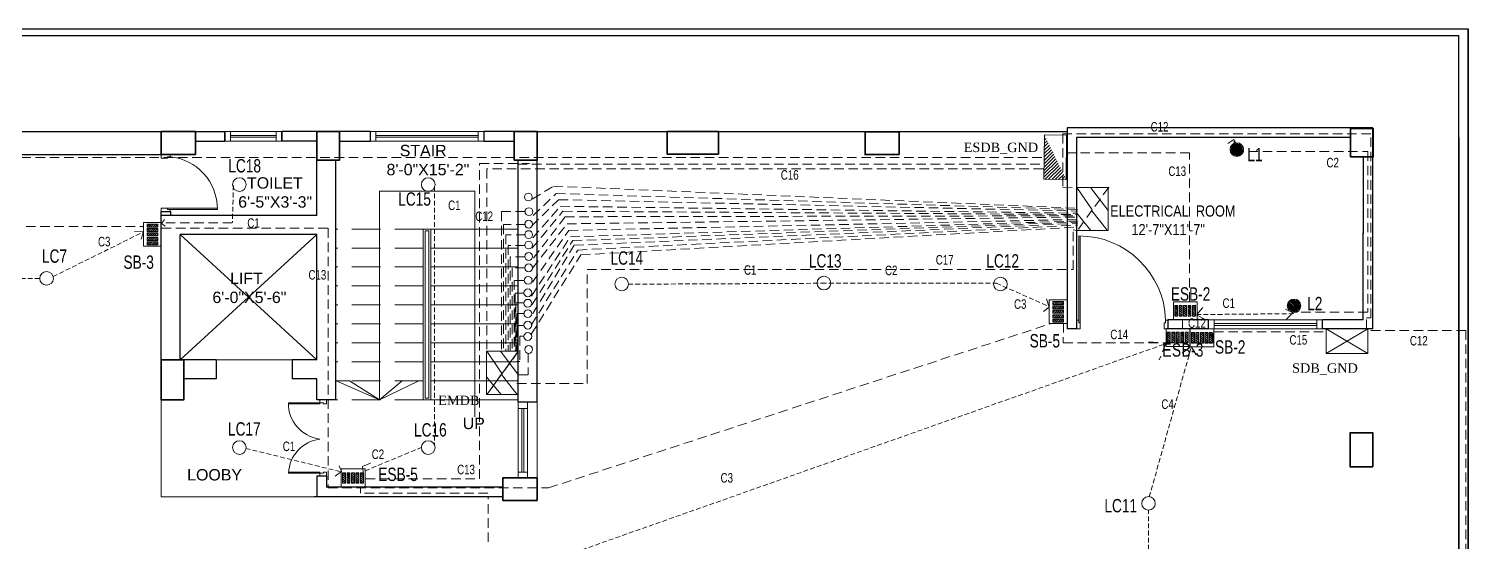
# Model space of a CAD drawing. Header units: inches. Extents: x -2030 to 2685, y 12 to 1110.
# Drawn here: x -1571 to -813, y 840 to 1110 of the extents above; entities that cross this region are included whole.
import ezdxf

# ---------------------------------------------------------------- set-up
doc = ezdxf.new("R2010")
doc.units = ezdxf.units.IN
doc.header["$LTSCALE"] = 20
doc.header["$MEASUREMENT"] = 0
for name, pattern in [('DASHED', [0.75, 0.5, -0.25]), ('DASHED2', [0.375, 0.25, -0.125]), ('HIDDEN', [0.375, 0.25, -0.125])]:
    doc.linetypes.add(name, pattern=pattern)
for name, color, linetype, lineweight in [('BOUNDARY', 12, 'Continuous', 30), ('Building', 142, 'Continuous', 35), ('CAR', 8, 'Continuous', 0), ('CKT', 10, 'Continuous', 20), ('Conduit', 104, 'HIDDEN', 5), ('dimention', 7, 'Continuous', 0), ('DOOR-2', 32, 'Continuous', 15), ('DOT', 3, 'Continuous', 15), ('E-FITTTINGS', 6, 'Continuous', 20), ('FIX', 32, 'Continuous', 15), ('RAILING', 12, 'Continuous', 0), ('s t column', 1, 'Continuous', 35), ('STAIR', 130, 'Continuous', 13), ('TEXT', 7, 'Continuous', 5), ('WALL', 7, 'Continuous', 30), ('WINDOW', 150, 'Continuous', 0)]:
    doc.layers.add(name, color=color, linetype=linetype, lineweight=lineweight)
doc.layers.add('TEXT-E', color=210, linetype='Continuous')
doc.styles.add('ARIAL', font='arial.ttf')
doc.styles.add('QQ', font='txt.shx', dxfattribs={"width": 1.1})
doc.styles.get("Standard").update_dxf_attribs({"font": 'times.ttf'})
doc.styles.add('STYLE2', font='swisscl.ttf')
pattern_1 = [(135, (6278.06025, 3447.2137), (-0.55242717, -0.55242717), [])]

# ---------------------------------------------------------------- blocks, each defined once
blk = doc.blocks.new('lkjhgf')
at = {"layer": 'FIX'}
for p, q in [((139191.72, -23279.61), (139191.72, -23274.96)), ((139191.72, -23274.96), (139193.57, -23274.96)), ((139192.88, -23278.21), (139192.88, -23304.54)), ((139193.57, -23278.21), (139192.88, -23278.21)), ((139192.88, -23278.21), (139192.88, -23279.61)), ((139193.57, -23274.96), (139193.57, -23278.21)), ((139193.57, -23278.21), (139193.57, -23304.55)), ((139221.72, -23274.96), (139219.86, -23274.96)), ((139219.86, -23274.96), (139219.86, -23278.21)), ((139219.86, -23278.21), (139220.56, -23278.21)), ((139220.56, -23278.21), (139220.56, -23279.61)), ((139221.72, -23279.61), (139221.72, -23274.96)), ((139221.72, -23279.61), (139221.72, -23274.96)), ((139192.88, -23279.61), (139191.72, -23279.61)), ((139220.56, -23279.61), (139221.72, -23279.61))]:
    blk.add_line(p, q, dxfattribs=at)
at = {"layer": 'FIX', "extrusion": (0, 0, -1)}
blk.add_ellipse((139193.57, -23278.21), major_axis=(25.44, 9.57), ratio=0.964016, start_param=0.424801, end_param=1.944264, dxfattribs=at)
blk = doc.blocks.new('xxxxxxxxxxx')
at = {"layer": 'FIX', "linetype": 'Continuous', "ltscale": 3}
for p, q in [((66972.72, 1527.27), (66969.22, 1527.27)), ((66969.22, 1527.27), (66969.22, 1525.27)), ((66969.22, 1527.27), (66969.22, 1525.27)), ((66972.72, 1527.27), (66969.22, 1527.27)), ((66969.22, 1525.27), (66970.72, 1525.27)), ((66969.22, 1525.27), (66970.72, 1525.27)), ((66969.22, 1525.27), (66970.72, 1525.27)), ((66970.72, 1525.77), (66972.72, 1525.77)), ((66970.72, 1525.27), (66970.72, 1525.77)), ((66970.72, 1525.27), (66970.72, 1525.77)), ((66970.72, 1525.77), (66972.72, 1525.77)), ((66972.72, 1525.77), (66972.72, 1527.27)), ((66972.72, 1525.77), (66972.72, 1527.27)), ((66972.72, 1525.77), (66989.22, 1525.77)), ((66972.72, 1525.77), (66972.72, 1525.27)), ((66972.72, 1525.27), (66989.21, 1525.27)), ((66969.22, 1487.27), (66969.22, 1489.27)), ((66969.22, 1489.27), (66970.72, 1489.27)), ((66969.22, 1489.27), (66970.72, 1489.27)), ((66969.22, 1489.27), (66970.72, 1489.27)), ((66969.22, 1487.27), (66969.22, 1489.27)), ((66972.72, 1487.27), (66969.22, 1487.27)), ((66972.72, 1487.27), (66969.22, 1487.27)), ((66970.72, 1489.27), (66970.72, 1488.77)), ((66970.72, 1489.27), (66970.72, 1488.77)), ((66970.72, 1488.77), (66972.72, 1488.77)), ((66970.72, 1488.77), (66972.72, 1488.77)), ((66972.72, 1488.77), (66972.72, 1489.27)), ((66972.72, 1489.27), (66989.25, 1489.27)), ((66972.72, 1488.77), (66972.72, 1487.27)), ((66972.72, 1488.77), (66972.72, 1487.27)), ((66972.72, 1488.77), (66989.25, 1488.77))]:
    blk.add_line(p, q, dxfattribs=at)
for centre, start, end in [((66970.18, 1526.82), 277.6465, 356.84051), ((66970.18, 1489.03), 359.21893, 82.3535)]:
    blk.add_arc(centre, 19.06, start, end, dxfattribs=at)
blk = doc.blocks.new('door 22')
at = {"layer": 'DOOR-2', "ltscale": 0.5}
for p, q in [((106033.91, -18764.34), (106033.91, -18718.64)), ((106034.61, -18764.34), (106034.61, -18718.64)), ((105988.93, -18762.94), (105987.77, -18762.94)), ((105987.77, -18762.94), (105987.77, -18767.59)), ((105988.93, -18764.34), (105988.93, -18762.94)), ((105989.63, -18764.34), (105988.93, -18764.34)), ((105989.63, -18767.59), (105989.63, -18764.34)), ((106034.61, -18764.34), (106033.91, -18764.34)), ((106033.91, -18764.34), (106033.91, -18767.59)), ((106035.77, -18762.94), (106034.61, -18762.94)), ((106034.61, -18762.94), (106034.61, -18764.34)), ((106035.77, -18767.59), (106035.77, -18762.94)), ((105987.77, -18767.59), (105989.63, -18767.59)), ((106033.91, -18767.59), (106035.77, -18767.59))]:
    blk.add_line(p, q, dxfattribs=at)
blk.add_arc((106034.61, -18764.34), 45.7, 90, 178.25385, dxfattribs=at)
blk = doc.blocks.new('light')
at = {"layer": 'E-FITTTINGS', "linetype": 'Continuous'}
blk.add_circle((0, 0), 3.58, dxfattribs=at)
blk = doc.blocks.new('ESDB')
at = {"layer": 'E-FITTTINGS', "linetype": 'Continuous'}
h = blk.add_hatch(dxfattribs=at)
h.set_pattern_fill('ANSI31', color=1, scale=10, angle=90, style=0)
h.set_pattern_definition([(225, (-21076.6309, 111631.333), (-0.883883476, 0.883883476), [])])
h.paths.add_polyline_path([(0, 23.33), (11.72, 23.33), (11.72, 0)])
at = {"layer": 'E-FITTTINGS', "color": 1, "linetype": 'Continuous'}
blk.add_lwpolyline([(0, 0), (0, 23.33), (11.72, 23.33), (11.72, 0)], close=True, dxfattribs=at)
blk = doc.blocks.new('SB')
at = {"layer": 'CKT', "linetype": 'Continuous', "lineweight": -3}
h = blk.add_hatch(dxfattribs=at)
h.set_pattern_fill('ANSI31', color=8, scale=6.25, angle=450, style=0)
h.set_pattern_definition(pattern_1)
h.paths.add_polyline_path([(-4.02, 7.42), (-5.58, 7.42), (-5.58, 1.84), (-4.02, 1.84)])
h = blk.add_hatch(dxfattribs=at)
h.set_pattern_fill('ANSI31', color=8, scale=6.25, angle=450, style=0)
h.set_pattern_definition(pattern_1)
h.paths.add_polyline_path([(-1.68, 7.42), (-3.24, 7.42), (-3.24, 1.84), (-1.68, 1.84)])
h = blk.add_hatch(dxfattribs=at)
h.set_pattern_fill('ANSI31', color=8, scale=6.25, angle=450, style=0)
h.set_pattern_definition(pattern_1)
h.paths.add_polyline_path([(3.01, 7.42), (1.45, 7.42), (1.45, 1.84), (3.01, 1.84)])
h = blk.add_hatch(dxfattribs=at)
h.set_pattern_fill('ANSI31', color=8, scale=6.25, angle=450, style=0)
h.set_pattern_definition(pattern_1)
h.paths.add_polyline_path([(5.35, 7.42), (3.79, 7.42), (3.79, 1.84), (5.35, 1.84)])
at = {"layer": 'E-FITTTINGS', "linetype": 'Continuous'}
h = blk.add_hatch(dxfattribs=at)
h.set_pattern_fill('ANSI31', color=256, scale=6.25, angle=450, style=0)
h.set_pattern_definition(pattern_1)
h.paths.add_polyline_path([(0.67, 7.42), (-0.9, 7.42), (-0.9, 1.84), (0.67, 1.84)])
for p, q in [((-6.25, 9.38), (6.25, 9.38)), ((-6.25, 0), (-6.25, 9.38)), ((6.25, 9.38), (6.25, 0)), ((6.25, 0), (-6.25, 0)), ((-5.58, 7.42), (-4.02, 7.42)), ((-5.58, 1.84), (-5.58, 7.42)), ((-4.02, 1.84), (-5.58, 1.84)), ((-4.02, 7.42), (-4.02, 1.84)), ((-3.24, 7.42), (-1.68, 7.42)), ((-3.24, 1.84), (-3.24, 7.42)), ((-1.68, 1.84), (-3.24, 1.84)), ((-1.68, 7.42), (-1.68, 1.84)), ((-0.9, 7.42), (0.67, 7.42)), ((-0.9, 1.84), (-0.9, 7.42)), ((0.67, 1.84), (-0.9, 1.84)), ((0.67, 7.42), (0.67, 1.84)), ((1.45, 7.42), (3.01, 7.42)), ((1.45, 1.84), (1.45, 7.42)), ((3.01, 1.84), (1.45, 1.84)), ((3.01, 7.42), (3.01, 1.84)), ((3.79, 7.42), (5.35, 7.42)), ((3.79, 1.84), (3.79, 7.42)), ((5.35, 1.84), (3.79, 1.84)), ((5.35, 7.42), (5.35, 1.84))]:
    blk.add_line(p, q, dxfattribs=at)
blk = doc.blocks.new('sdb')
at = {"layer": 'E-FITTTINGS'}
for p, q in [((0, 0), (21.93, 13.01)), ((0, 13.01), (21.93, 0))]:
    blk.add_line(p, q, dxfattribs=at)
blk.add_lwpolyline([(0, 13.01), (21.93, 13.01), (21.93, 0), (0, 0)], close=True, dxfattribs=at)

msp = doc.modelspace()

# ---------------------------------------------------------------- hatches: boundary and pattern name
at = {"layer": 'E-FITTTINGS', "linetype": 'Continuous'}
h = msp.add_hatch(dxfattribs=at)
h.set_pattern_fill('ANSI31', color=256, scale=4.269275, style=0)
h.set_pattern_definition([(135, (5588.82573, 4231.3589), (0.37735419, 0.37735419), [])])
h.paths.add_polyline_path([(-937.89, 1046.71, -1), (-931.43, 1046.71, -1)])
h = msp.add_hatch(dxfattribs=at)
h.set_pattern_fill('ANSI31', color=256, scale=4.269275, style=0)
h.set_pattern_definition([(135, (5618.97104, 4149.0372), (0.37735419, 0.37735419), [])])
h.paths.add_polyline_path([(-907.74, 964.39, -1), (-901.29, 964.39, -1)])

# ---------------------------------------------------------------- linework, layer by layer
at = {"layer": 'BOUNDARY'}
for p, q in [((-2020.08, 1110.33), (-812.77, 1110.33)), ((-2015.08, 1106.83), (-817.77, 1106.83)), ((-817.77, 414.83), (-817.77, 1106.83))]:
    msp.add_line(p, q, dxfattribs=at)
at = {"layer": 'Building'}
for p, q in [((-812.77, 415.83), (-812.77, 1110.33)), ((-812.77, 545.28), (-812.77, 1058.28)), ((-817.77, 545.28), (-817.77, 1053.13))]:
    msp.add_line(p, q, dxfattribs=at)
at = {"layer": 'Conduit', "linetype": 'HIDDEN'}
for p, q in [((-864.03, 1055), (-1026.37, 1055)), ((-1026.37, 1055), (-1026.37, 1026.96)), ((-864.03, 958.1), (-864.03, 1055)), ((-936.02, 1051.23), (-936.02, 1045.74)), ((-1305.83, 1020.68), (-1294.71, 1027.45)), ((-1294.71, 1027.45), (-1019.01, 1015.85)), ((-1012.48, 1026.79), (-1001.89, 1026.79)), ((-1002.1, 1026.88), (-1011.04, 1014.52)), ((-1306.03, 1006.65), (-1291.94, 1020.35)), ((-1305.56, 1000.26), (-1291.05, 1016.87)), ((-1305.35, 1011.98), (-1293.26, 1023.58)), ((-1293.26, 1023.58), (-1018.66, 1015.15)), ((-1291.94, 1020.35), (-1018.6, 1014.38)), ((-1291.05, 1016.87), (-1018.57, 1013.23)), ((-1499.52, 1009.99), (-1501.2, 1007.79)), ((-1305.99, 994.75), (-1289.65, 1014.24)), ((-1305.23, 989.54), (-1288.49, 1011.37)), ((-1289.65, 1014.24), (-1018.49, 1012.55)), ((-1288.49, 1011.37), (-1018.6, 1011.84)), ((-1287.5, 1007.62), (-1018.52, 1011.2)), ((-1286.57, 1004.16), (-1018.58, 1009.94)), ((-1285.74, 1000.8), (-1018.58, 1009.1)), ((-1284.5, 998.77), (-1018.63, 1008.51)), ((-1010.87, 1015.03), (-1018.6, 1004.05)), ((-1820.01, 1006.16), (-1510.61, 1006.16)), ((-1515.4, 1003.64), (-1510.55, 1003.37)), ((-1510.55, 1003.37), (-1511.92, 999.63)), ((-1501.2, 1007.79), (-1499.13, 1006.36)), ((-1501.03, 1005.29), (-1413.41, 1005.29)), ((-1413.41, 1005.29), (-1413.41, 868.56)), ((-1305.73, 984.21), (-1287.5, 1007.62)), ((-1305.66, 976.83), (-1286.57, 1004.16)), ((-1283.7, 996.37), (-1018.6, 1007.84)), ((-1281.84, 993.85), (-1018.67, 1006.93)), ((-1280.18, 991.31), (-1018.45, 1005.96)), ((-1306.34, 954.24), (-1281.84, 993.85)), ((-1306.26, 969.54), (-1285.74, 1000.8)), ((-1305.87, 965.07), (-1284.5, 998.77)), ((-1305.58, 960.35), (-1283.7, 996.37)), ((-1306.32, 949.53), (-1280.18, 991.31)), ((-1033.45, 963.82), (-1036.55, 961.43)), ((-1034.88, 968.1), (-1033.45, 963.82)), ((-866.38, 952.28), (-866.38, 958.1)), ((-866.38, 958.1), (-864.03, 958.1)), ((-1297.26, 868.56), (-1032.17, 955.22)), ((-1025.88, 955.37), (-1026.13, 945)), ((-947.04, 945), (-947.04, 951.42)), ((-946.63, 950.81), (-887.46, 950.81)), ((-814, 951.37), (-865.63, 951.37)), ((-814, 406.59), (-814, 951.37)), ((-1313.01, 940.67), (-1321.94, 928.31)), ((-1026.13, 945), (-947.04, 945)), ((-963.37, 939.52), (-958.64, 942.99)), ((-958.64, 942.99), (-955.82, 938.2)), ((-1321.77, 928.82), (-1329.5, 917.84)), ((-1413.41, 868.56), (-1297.26, 868.56)), ((-1396.31, 869.1), (-1396.31, 869.14))]:
    msp.add_line(p, q, dxfattribs=at)
at = {"layer": 'Conduit', "color": 1}
for p, q in [((-939.34, 1049.98), (-936.27, 1052.02)), ((-936.27, 1052.02), (-934.23, 1048.35)), ((-959.54, 1045.07), (-1023.52, 1045.07)), ((-959.54, 966.57), (-959.54, 1045.07)), ((-959.54, 963.78), (-959.54, 964.61)), ((-909.07, 962.74), (-905.18, 960.7)), ((-905.18, 960.7), (-908.46, 957.43))]:
    msp.add_line(p, q, dxfattribs=at)
at = {"layer": 'Conduit', "color": 1, "linetype": 'HIDDEN'}
for p, q in [((-1822.46, 1042.49), (-1035.29, 1042.49)), ((-1333.59, 873.39), (-1333.59, 1039.42)), ((-1333.59, 1039.42), (-1307.31, 1039.42)), ((-1313.46, 1039.05), (-1036.22, 1039.05)), ((-936.02, 1045.74), (-865.68, 1045.74)), ((-865.68, 1045.74), (-865.68, 961.05)), ((-1036.76, 1036.56), (-1329.82, 1036.56)), ((-1329.82, 1036.56), (-1329.82, 940.21)), ((-1309.58, 1014.04), (-1321.98, 1014.04)), ((-1321.98, 1014.04), (-1321.98, 940.34)), ((-1309.38, 1007.23), (-1320.95, 1007.23)), ((-1320.95, 1007.23), (-1320.95, 940.55)), ((-1309.38, 1001.86), (-1319.71, 1001.86)), ((-1319.71, 1001.86), (-1319.71, 940.34)), ((-1020.94, 983.5), (-1020.94, 1004.4)), ((-1309.58, 996.29), (-1318.47, 996.29)), ((-1318.47, 996.29), (-1318.47, 940.55)), ((-1309.58, 990.3), (-1317.44, 990.3)), ((-1317.44, 990.3), (-1317.44, 940.75)), ((-1309.58, 984.52), (-1316.4, 984.52)), ((-1316.4, 984.52), (-1316.4, 940.34)), ((-1276.98, 923.52), (-1276.98, 983.5)), ((-1276.98, 983.5), (-1020.94, 983.5)), ((-1310.11, 977.86), (-1315.38, 977.86)), ((-1315.38, 977.86), (-1315.38, 940.48)), ((-1310.12, 971.16), (-1314.89, 971.16)), ((-1314.89, 971.16), (-1314.89, 940.61)), ((-1310.12, 966.03), (-1314.47, 966.03)), ((-1314.47, 966.03), (-1314.47, 940.54)), ((-952.52, 963.64), (-955.9, 959.7)), ((-1309.98, 960.33), (-1313.97, 960.33)), ((-1313.97, 960.33), (-1313.97, 940.54)), ((-955.9, 959.7), (-951.96, 957.64)), ((-865.68, 961.05), (-903.14, 961.05)), ((-1310.09, 954.13), (-1313.82, 954.13)), ((-1313.82, 954.13), (-1313.82, 939.34)), ((-1310.13, 948.52), (-1312.34, 948.52)), ((-1312.34, 948.52), (-1312.34, 935.1)), ((-981.13, 945.48), (-971.87, 944.9)), ((-971.87, 944.9), (-975.63, 935.94)), ((-1312.34, 935.1), (-1314.02, 935.1)), ((-1308.01, 939.52), (-1308.01, 928.04)), ((-1308.19, 928.13), (-1314.11, 928.13)), ((-1313.92, 923.52), (-1276.98, 923.52)), ((-1407.49, 880.22), (-1406.39, 877.12)), ((-1395.28, 879.8), (-1391.06, 881.55)), ((-1394.67, 875.54), (-1395.28, 879.8)), ((-1406.39, 877.12), (-1409.69, 874.82)), ((-1393.53, 873.39), (-1333.59, 873.39)), ((-1396.3, 865.84), (-1396.3, 869.1)), ((-1329.18, 865.84), (-1396.3, 865.84)), ((-1329.11, 840.08), (-1329.11, 863.9))]:
    msp.add_line(p, q, dxfattribs=at)
at = {"layer": 'Conduit'}
for p, q in [((-1023.51, 1044.11), (-1023.64, 1044.11)), ((-1026.37, 1026.96), (-1018.94, 1026.79)), ((-1463.88, 1008.08), (-1501.28, 1008.08)), ((-1020.94, 1004.4), (-1018.94, 1004.04))]:
    msp.add_line(p, q, dxfattribs=at)
at = {"layer": 'Conduit', "color": 3, "linetype": 'HIDDEN', "ltscale": 0.5}
msp.add_line((-1463.27, 1027.83), (-1463.77, 1008.33), dxfattribs=at)
at = {"layer": 'Conduit', "color": 1, "linetype": 'HIDDEN', "ltscale": 0.5}
for p, q in [((-1357.27, 1027.33), (-1357.27, 890.83)), ((-904.77, 960.33), (-955.77, 959.83)), ((-1311.46, 824.75), (-971.94, 944.56)), ((-970.93, 944.91), (-970.61, 945.03)), ((-969.79, 945.31), (-969.71, 945.34)), ((-968.93, 945.62), (-968.39, 945.81)), ((-1456.77, 889.33), (-1406.4, 877.06)), ((-1393.9, 877.55), (-1364.27, 889.83)), ((-1404.33, 876.56), (-1404.17, 876.52)), ((-1402.31, 876.07), (-1401.83, 875.95)), ((-1401.04, 875.76), (-1400.85, 875.71)), ((-1399.48, 875.38), (-1399.27, 875.33)), ((-1398.7, 875.56), (-1397.14, 876.21)), ((-1396.36, 876.53), (-1396.29, 876.56))]:
    msp.add_line(p, q, dxfattribs=at)
at = {"layer": 'Conduit', "color": 5, "linetype": 'Continuous'}
for p, q in [((-1018.89, 1026.8), (-1010.87, 1015.03)), ((-1011.67, 1026.75), (-1002.5, 1014.6)), ((-1019, 1013.26), (-1011.5, 1004.11)), ((-1011.04, 1014.52), (-1002.96, 1004.22))]:
    msp.add_line(p, q, dxfattribs=at)
at = {"layer": 'Conduit', "linetype": 'HIDDEN', "ltscale": 0.5}
for p, q in [((-1558.27, 979.83), (-1510.61, 1003.42)), ((-1508.66, 1004.39), (-1507.77, 1004.83)), ((-1565.27, 978.83), (-1651.27, 978.33)), ((-1255.27, 975.83), (-1153.27, 976.33)), ((-1153.27, 976.33), (-1061.27, 976.33)), ((-1061.27, 976.33), (-1033.36, 963.97)), ((-980.77, 863.83), (-958.58, 942.94)), ((-958.06, 944.77), (-958, 945)), ((-981.27, 727.33), (-981.27, 856.83))]:
    msp.add_line(p, q, dxfattribs=at)
at = {"layer": 'Conduit', "color": 6, "linetype": 'HIDDEN'}
msp.add_line((-963.26, 957.19), (-963.26, 952.5), dxfattribs=at)
at = {"layer": 'Conduit', "linetype": 'Continuous'}
for p, q in [((-1329.79, 940.59), (-1321.77, 928.82)), ((-1329.5, 917.84), (-1313.01, 940.67)), ((-1322.57, 940.54), (-1313.4, 928.39)), ((-1329.91, 927.06), (-1322.4, 917.9)), ((-1321.94, 928.31), (-1313.87, 918.01))]:
    msp.add_line(p, q, dxfattribs=at)
at = {"layer": 'Conduit', "color": 5, "linetype": 'Continuous'}
msp.add_lwpolyline([(-1018.94, 1026.79), (-1002.51, 1026.79), (-1002.51, 1004.04), (-1018.94, 1004.04)], close=True, dxfattribs=at)
at = {"layer": 'Conduit', "linetype": 'Continuous'}
msp.add_lwpolyline([(-1329.84, 940.58), (-1313.41, 940.58), (-1313.41, 917.83), (-1329.84, 917.83)], close=True, dxfattribs=at)
at = {"layer": 'dimention', "color": 5, "linetype": 'Continuous', "ltscale": 0.5}
for centre in [(-1307.91, 1021.79), (-1307.72, 1007.46), (-1307.57, 1014.02), (-1307.72, 1001.96), (-1307.72, 996.46), (-1307.72, 990.46), (-1307.72, 984.46), (-1307.99, 977.86), (-1308.14, 971.3), (-1308.14, 965.8), (-1308.14, 960.3), (-1308.14, 954.3), (-1308.14, 948.3), (-1307.74, 941.47)]:
    msp.add_circle(centre, 2.06, dxfattribs=at)
at = {"layer": 'DOT'}
msp.add_line((-1396.25, 868.9), (-1396.25, 868.9), dxfattribs=at)
at = {"layer": 'E-FITTTINGS', "linetype": 'Continuous'}
for centre in [(-934.65, 1046.75), (-1460.11, 1028.32), (-1360.61, 1028.32), (-904.51, 964.43), (-1460.11, 889.82), (-1360.61, 889.82)]:
    msp.add_circle(centre, 3.58, dxfattribs=at)
at = {"layer": 'RAILING', "linetype": 'ByBlock', "lineweight": 20}
for points in [[(-1363.28, 914.9), (-1363.28, 1004.9), (-1359.28, 1004.9), (-1359.28, 914.9)], [(-1363.28, 914.9), (-1363.28, 1004.9), (-1359.28, 1004.9), (-1359.28, 914.9)], [(-1362.28, 915.9), (-1362.28, 1003.9), (-1360.28, 1003.9), (-1360.28, 915.9)], [(-1362.28, 915.9), (-1362.28, 1003.9), (-1360.28, 1003.9), (-1360.28, 915.9)]]:
    msp.add_lwpolyline(points, close=True, dxfattribs=at)
at = {"layer": 's t column'}
for points in [[(-1483.28, 1044.21), (-1501.28, 1044.21), (-1501.28, 1056.21), (-1483.28, 1056.21)], [(-1483.28, 1044.21), (-1501.28, 1044.21), (-1501.28, 1056.21), (-1483.28, 1056.21)], [(-1419.28, 1041.21), (-1419.28, 1056.21), (-1407.28, 1056.21), (-1407.28, 1041.21)], [(-1419.28, 1041.21), (-1419.28, 1056.21), (-1407.28, 1056.21), (-1407.28, 1041.21)], [(-1315.27, 1041.21), (-1315.27, 1056.21), (-1303.27, 1056.21), (-1303.27, 1041.21)], [(-1207.77, 1044.33), (-1234.77, 1044.33), (-1234.77, 1056.33), (-1207.77, 1056.33)], [(-1112.49, 1044.13), (-1130.49, 1044.13), (-1130.49, 1056.13), (-1112.49, 1056.13)], [(-874.77, 1042.83), (-874.77, 1057.83), (-862.77, 1057.83), (-862.77, 1042.83)], [(-1501.28, 914.99), (-1501.28, 935.99), (-1489.28, 935.99), (-1489.28, 914.99)], [(-1501.28, 914.99), (-1501.28, 935.99), (-1489.28, 935.99), (-1489.28, 914.99)], [(-863.03, 879.65), (-863.03, 897.65), (-875.03, 897.65), (-875.03, 879.65)], [(-863.03, 879.65), (-863.03, 897.65), (-875.03, 897.65), (-875.03, 879.65)], [(-1303.27, 861.9), (-1321.27, 861.9), (-1321.27, 873.9), (-1303.27, 873.9)], [(-1303.27, 861.9), (-1321.27, 861.9), (-1321.27, 873.9), (-1303.27, 873.9)]]:
    msp.add_lwpolyline(points, close=True, dxfattribs=at)
msp.add_lwpolyline([(-1315.27, 1056.21), (-1303.27, 1056.21), (-1303.27, 1041.21), (-1315.27, 1041.21), (-1315.27, 1051.22)], dxfattribs=at)
at = {"layer": 'STAIR', "linetype": 'DASHED2', "ltscale": 3}
for p, q in [((-1363.28, 1004.9), (-1409.28, 1004.9)), ((-1363.28, 1004.9), (-1409.28, 1004.9)), ((-1363.28, 994.9), (-1409.28, 994.9)), ((-1363.28, 994.9), (-1409.28, 994.9)), ((-1363.28, 984.9), (-1409.28, 984.9)), ((-1363.28, 984.9), (-1409.28, 984.9)), ((-1363.28, 974.9), (-1409.28, 974.9)), ((-1363.28, 974.9), (-1409.28, 974.9)), ((-1363.28, 964.9), (-1409.28, 964.9)), ((-1363.28, 964.9), (-1409.28, 964.9)), ((-1363.28, 954.9), (-1409.28, 954.9)), ((-1363.28, 954.9), (-1409.28, 954.9)), ((-1363.28, 944.9), (-1409.28, 944.9)), ((-1363.28, 944.9), (-1409.28, 944.9)), ((-1363.28, 934.9), (-1409.28, 934.9)), ((-1363.28, 934.9), (-1409.28, 934.9)), ((-1363.28, 924.9), (-1409.28, 924.9)), ((-1363.28, 924.9), (-1409.28, 924.9)), ((-1363.28, 914.9), (-1409.28, 914.9)), ((-1363.28, 914.9), (-1409.28, 914.9))]:
    msp.add_line(p, q, dxfattribs=at)
at = {"layer": 'STAIR', "lineweight": 20}
for p, q in [((-1313.28, 1004.9), (-1359.28, 1004.9)), ((-1313.28, 1004.9), (-1359.28, 1004.9)), ((-1313.28, 994.9), (-1359.28, 994.9)), ((-1313.28, 994.9), (-1359.28, 994.9)), ((-1313.28, 984.9), (-1359.28, 984.9)), ((-1313.28, 984.9), (-1359.28, 984.9)), ((-1313.28, 974.9), (-1359.28, 974.9)), ((-1313.28, 974.9), (-1359.28, 974.9)), ((-1313.28, 964.9), (-1359.28, 964.9)), ((-1313.28, 964.9), (-1359.28, 964.9)), ((-1313.28, 954.9), (-1359.28, 954.9)), ((-1313.28, 954.9), (-1359.28, 954.9)), ((-1313.28, 944.9), (-1359.28, 944.9)), ((-1313.28, 944.9), (-1359.28, 944.9)), ((-1313.28, 934.9), (-1359.28, 934.9)), ((-1313.28, 934.9), (-1359.28, 934.9)), ((-1313.28, 924.9), (-1359.28, 924.9)), ((-1313.28, 924.9), (-1359.28, 924.9)), ((-1313.28, 914.9), (-1359.28, 914.9)), ((-1313.28, 914.9), (-1359.28, 914.9))]:
    msp.add_line(p, q, dxfattribs=at)
at = {"layer": 'STAIR', "linetype": 'ByBlock', "ltscale": 2}
for p in [(-1501.28, 920.99), (-1501.28, 920.99), (-1419.27, 863.9), (-1419.27, 863.9)]:
    msp.add_line(p, (-1501.28, 863.9), dxfattribs=at)
at = {"layer": 'STAIR', "lineweight": 20}
msp.add_lwpolyline([(-1336.03, 906), (-1336.03, 906), (-1336.03, 1004.9), (-1336.03, 1024.83), (-1386.28, 1024.83), (-1386.28, 914.9), (-1365.65, 924.9), (-1374.43, 924.9), (-1386.28, 914.9), (-1402.1, 924.9), (-1409.15, 924.9), (-1386.28, 914.9)], dxfattribs=at)
msp.add_lwpolyline([(-1336.03, 906), (-1336.03, 906), (-1336.03, 1004.9), (-1336.03, 1024.83), (-1386.28, 1024.83), (-1386.28, 914.9), (-1365.65, 924.9), (-1374.43, 924.9), (-1386.28, 914.9), (-1402.1, 924.9), (-1409.15, 924.9), (-1386.28, 914.9)], dxfattribs=at)
at = {"layer": 'TEXT-E', "color": 7, "linetype": 'Continuous', "ltscale": 0.5}
msp.add_line((-817.77, 1110.3), (-817.76, 1110.35), dxfattribs=at)
at = {"layer": 'WALL'}
for p, q in [((-1819.08, 1056.28), (-1501.28, 1056.21)), ((-1483.28, 1056.21), (-1467.78, 1056.21)), ((-1483.28, 1056.21), (-1467.78, 1056.21)), ((-1467.78, 1056.21), (-1467.78, 1051.21)), ((-1467.78, 1051.21), (-1467.78, 1056.21)), ((-1467.78, 1056.21), (-1467.78, 1051.21)), ((-1467.78, 1051.21), (-1467.78, 1056.21)), ((-1437.78, 1056.21), (-1437.78, 1051.21)), ((-1419.28, 1056.21), (-1437.78, 1056.21)), ((-1437.78, 1051.21), (-1437.78, 1056.21)), ((-1437.78, 1056.21), (-1437.78, 1051.21)), ((-1419.28, 1056.21), (-1437.78, 1056.21)), ((-1437.78, 1051.21), (-1437.78, 1056.21)), ((-1391.28, 1056.21), (-1409.28, 1056.21)), ((-1391.28, 1056.21), (-1409.28, 1056.21)), ((-1391.28, 1056.21), (-1391.28, 1051.22)), ((-1391.28, 1056.21), (-1391.28, 1051.22)), ((-1313.27, 1056.21), (-1331.28, 1056.21)), ((-1331.28, 1056.21), (-1331.28, 1051.22)), ((-1313.27, 1056.21), (-1331.28, 1056.21)), ((-1331.28, 1056.21), (-1331.28, 1051.22)), ((-1303.27, 1056.21), (-1024.03, 1056.21)), ((-1024.03, 1056.21), (-1024.06, 1056.21)), ((-1024.03, 1058.13), (-1024.03, 952.32)), ((-863.03, 1058.13), (-1024.03, 1058.13)), ((-863.03, 1002.33), (-863.03, 1058.13)), ((-1483.28, 1051.21), (-1467.78, 1051.21)), ((-1483.28, 1051.21), (-1467.78, 1051.21)), ((-1419.28, 1051.21), (-1437.78, 1051.21)), ((-1419.28, 1051.21), (-1437.78, 1051.21)), ((-1407.28, 1051.22), (-1391.28, 1051.22)), ((-1407.28, 1051.22), (-1391.28, 1051.22)), ((-1331.28, 1051.22), (-1315.27, 1051.22)), ((-1331.28, 1051.22), (-1315.27, 1051.22)), ((-874.77, 1053.13), (-1019.03, 1053.13)), ((-874.77, 1053.13), (-1019.03, 1053.13)), ((-1019.03, 1053.13), (-1019.03, 952.32)), ((-1582.8, 1044.12), (-1501.27, 1044.12)), ((-1419.28, 1011.99), (-1419.28, 1041.21)), ((-1419.28, 1011.99), (-1419.28, 1041.21)), ((-1409.28, 914.9), (-1409.28, 1041.21)), ((-1409.28, 914.9), (-1409.28, 1041.21)), ((-1313.28, 913.89), (-1313.27, 1041.21)), ((-1313.28, 913.89), (-1313.27, 1041.21)), ((-1303.28, 913.89), (-1303.27, 1041.21)), ((-1303.28, 913.89), (-1303.27, 1041.21)), ((-868.03, 1042.83), (-868.03, 1002.33)), ((-1419.28, 1020.79), (-1419.28, 1020.79)), ((-1419.28, 1020.79), (-1419.28, 1020.79)), ((-1501.28, 1014.1), (-1496.28, 1014.1)), ((-1501.28, 1011.99), (-1501.28, 1014.1)), ((-1501.28, 1014.1), (-1496.28, 1014.1)), ((-1501.28, 1011.99), (-1501.28, 1014.1)), ((-1419.28, 1011.99), (-1501.28, 1011.99)), ((-1501.28, 935.99), (-1501.28, 1011.99)), ((-1419.28, 1011.99), (-1501.28, 1011.99)), ((-1501.28, 935.99), (-1501.28, 1011.99)), ((-1496.28, 1011.99), (-1496.28, 1014.1)), ((-1496.28, 1011.99), (-1496.28, 1014.1)), ((-1419.28, 1001.99), (-1491.28, 1001.99)), ((-1491.28, 935.99), (-1491.28, 1001.99)), ((-1419.28, 1001.99), (-1491.28, 1001.99)), ((-1491.28, 935.99), (-1491.28, 1001.99)), ((-1419.28, 935.99), (-1419.28, 1001.99)), ((-1419.28, 935.99), (-1419.28, 1001.99)), ((-868.03, 957.13), (-868.03, 1002.86)), ((-863.03, 952.32), (-863.03, 1002.86)), ((-949.53, 957.13), (-971.03, 957.13)), ((-971.03, 957.13), (-971.03, 952.32)), ((-949.53, 952.32), (-949.53, 957.13)), ((-949.53, 952.32), (-949.53, 957.13)), ((-868.03, 957.13), (-889.53, 957.13)), ((-889.53, 952.32), (-889.53, 957.13)), ((-889.53, 952.32), (-889.53, 957.13)), ((-1019.03, 952.32), (-1024.03, 952.32)), ((-949.53, 952.32), (-971.03, 952.32)), ((-863.03, 952.32), (-889.53, 952.32)), ((-1472.35, 935.99), (-1489.28, 935.99)), ((-1472.35, 935.99), (-1489.28, 935.99)), ((-1472.35, 935.99), (-1472.35, 925.99)), ((-1472.35, 935.99), (-1472.35, 925.99)), ((-1419.28, 935.99), (-1432.35, 935.99)), ((-1432.35, 935.99), (-1432.35, 925.99)), ((-1419.28, 935.99), (-1432.35, 935.99)), ((-1432.35, 935.99), (-1432.35, 925.99)), ((-1472.35, 925.99), (-1489.28, 925.99)), ((-1472.35, 925.99), (-1489.28, 925.99)), ((-1419.28, 925.99), (-1432.35, 925.99)), ((-1419.28, 925.99), (-1432.35, 925.99)), ((-1419.28, 914.9), (-1419.28, 925.99)), ((-1419.28, 914.9), (-1419.28, 925.99)), ((-1409.28, 914.9), (-1419.28, 914.9)), ((-1409.28, 914.9), (-1419.28, 914.9)), ((-1313.28, 913.89), (-1303.28, 913.89)), ((-1313.28, 913.89), (-1303.28, 913.89)), ((-1419.27, 874.9), (-1414.27, 874.9)), ((-1419.27, 874.9), (-1414.27, 874.9)), ((-1321.27, 868.9), (-1414.27, 868.9)), ((-1321.27, 868.9), (-1398.28, 868.9)), ((-1321.27, 863.9), (-1420.77, 863.9)), ((-1321.27, 863.9), (-1398.28, 863.9))]:
    msp.add_line(p, q, dxfattribs=at)
at = {"layer": 'WALL', "lineweight": 20}
for p, q in [((-1491.28, 935.99), (-1419.28, 1001.99)), ((-1419.28, 935.99), (-1491.28, 1001.99)), ((-1491.28, 935.99), (-1419.28, 1001.99)), ((-1419.28, 935.99), (-1491.28, 1001.99)), ((-1472.35, 935.99), (-1432.35, 935.99)), ((-1472.35, 935.99), (-1432.35, 935.99))]:
    msp.add_line(p, q, dxfattribs=at)
at = {"layer": 'WALL', "color": 158, "linetype": 'Continuous', "ltscale": 0.5}
for p, q in [((-1419.27, 874.9), (-1419.27, 863.9)), ((-1414.27, 874.9), (-1414.27, 868.9))]:
    msp.add_line(p, q, dxfattribs=at)
at = {"layer": 'WINDOW', "lineweight": 20}
for p, q in [((-1467.78, 1056.21), (-1437.78, 1056.21)), ((-1467.78, 1056.21), (-1437.78, 1056.21)), ((-1464.78, 1051.21), (-1464.78, 1056.21)), ((-1464.78, 1051.21), (-1464.78, 1056.21)), ((-1464.78, 1054.21), (-1440.78, 1054.21)), ((-1464.78, 1054.21), (-1440.78, 1054.21)), ((-1440.78, 1051.21), (-1440.78, 1056.21)), ((-1440.78, 1051.21), (-1440.78, 1056.21)), ((-1467.78, 1051.21), (-1437.78, 1051.21)), ((-1467.78, 1051.21), (-1437.78, 1051.21)), ((-1464.78, 1053.21), (-1440.78, 1053.21)), ((-1464.78, 1053.21), (-1440.78, 1053.21))]:
    msp.add_line(p, q, dxfattribs=at)
at = {"layer": 'WINDOW', "linetype": 'ByBlock', "lineweight": 20, "ltscale": 2}
for p, q in [((-1391.28, 1056.22), (-1331.28, 1056.22)), ((-1391.28, 1056.22), (-1331.28, 1056.22)), ((-1388.28, 1056.21), (-1388.28, 1051.22)), ((-1388.28, 1056.21), (-1388.28, 1051.22)), ((-1388.28, 1054.22), (-1334.28, 1054.22)), ((-1388.28, 1054.22), (-1334.28, 1054.22)), ((-1334.28, 1056.21), (-1334.28, 1051.22)), ((-1334.28, 1056.21), (-1334.28, 1051.22)), ((-1391.28, 1051.22), (-1331.28, 1051.22)), ((-1391.28, 1051.22), (-1331.28, 1051.22)), ((-1388.28, 1053.22), (-1334.28, 1053.22)), ((-1388.28, 1053.22), (-1334.28, 1053.22)), ((-889.53, 957.13), (-949.53, 957.13)), ((-889.53, 957.13), (-949.53, 957.13)), ((-946.53, 952.32), (-946.53, 957.13)), ((-946.53, 952.32), (-946.53, 957.13)), ((-892.53, 952.32), (-892.53, 957.13)), ((-892.53, 952.32), (-892.53, 957.13)), ((-889.53, 952.32), (-949.53, 952.32)), ((-892.53, 955.13), (-946.53, 955.13)), ((-892.53, 955.13), (-946.53, 955.13)), ((-892.53, 954.13), (-946.53, 954.13)), ((-892.53, 954.13), (-946.53, 954.13))]:
    msp.add_line(p, q, dxfattribs=at)
at = {"layer": 'WINDOW', "lineweight": 13}
for p, q in [((-1313.28, 913.89), (-1313.27, 873.9)), ((-1313.28, 913.89), (-1313.27, 873.9)), ((-1313.27, 910.39), (-1308.27, 910.39)), ((-1313.27, 910.39), (-1308.27, 910.39)), ((-1311.27, 910.39), (-1311.27, 876.9)), ((-1311.27, 910.39), (-1311.27, 876.9)), ((-1310.27, 910.39), (-1310.27, 876.9)), ((-1310.27, 910.39), (-1310.27, 876.9)), ((-1308.28, 913.89), (-1308.27, 873.9)), ((-1308.28, 913.89), (-1308.27, 873.9)), ((-1303.28, 913.89), (-1303.27, 873.9)), ((-1303.28, 913.89), (-1303.27, 873.9)), ((-1308.27, 876.9), (-1313.27, 876.9)), ((-1308.27, 876.9), (-1313.27, 876.9))]:
    msp.add_line(p, q, dxfattribs=at)

# ---------------------------------------------------------------- block references
at = {"layer": 'CAR', "rotation": 180}
msp.add_blockref('xxxxxxxxxxx', (65554.95, 2402.17), dxfattribs=at)
msp.add_blockref('xxxxxxxxxxx', (65554.95, 2402.17), dxfattribs=at)
at = {"layer": 'Conduit'}
for name, p, rotation in [('ESDB', (-1024.33, 1054.31), 179.4485393721605), ('SB', (-1501.24, 1002.15), 90), ('SB', (-1024.11, 961.42), 90)]:
    msp.add_blockref(name, p, dxfattribs=dict(at, rotation=rotation))
for p in [(-961.82, 957.19), (-965.69, 943.08), (-952.97, 942.94), (-1400.15, 869.14)]:
    msp.add_blockref('SB', p, dxfattribs=at)
at = {"layer": 'DOOR-2', "xscale": -1}
msp.add_blockref('door 22', (105016.74, 19719.91), dxfattribs=at)
at = {"layer": 'E-FITTTINGS', "linetype": 'Continuous'}
for p in [(-1561.69, 978.91), (-1258.69, 975.91), (-1152.19, 976.41), (-1059.19, 975.91), (-981.19, 860.41)]:
    msp.add_blockref('light', p, dxfattribs=at)
at = {"layer": 'E-FITTTINGS', "rotation": 180}
msp.add_blockref('sdb', (-865.59, 952.32), dxfattribs=at)
at = {"layer": 'WALL', "rotation": 90}
msp.add_blockref('lkjhgf', (-24776.24, -138177.62), dxfattribs=at)
msp.add_blockref('lkjhgf', (-24776.24, -138177.62), dxfattribs=at)

# ---------------------------------------------------------------- texts
at = {"layer": 'TEXT', "linetype": 'DASHED', "style": 'STYLE2'}
for s, p in [('L1', (-929.1, 1040.62)), ('LC18', (-1465.91, 1034.7)), ('LC15', (-1376.41, 1017.2)), ('LC7', (-1564.1, 987.12)), ('SB-3', (-1521.16, 983.95)), ('LC14', (-1264.6, 986.12)), ('LC13', (-1160.1, 984.62)), ('LC12', (-1066.6, 984.62)), ('ESB-2', (-969.42, 967.19)), ('L2', (-897.6, 962.12)), ('SB-5', (-1043.79, 942.52)), ('SB-2', (-946.14, 939.27)), ('LC17', (-1466.1, 896.12)), ('LC16', (-1368.1, 895.62)), ('ESB-5', (-1386.92, 872.19)), ('LC11', (-1004.41, 855.7))]:
    msp.add_text(s, height=7.022, dxfattribs=at).set_placement(p)
at = {"layer": 'TEXT', "lineweight": 20, "style": 'ARIAL'}
msp.add_text('UP', height=6, rotation=360, dxfattribs=at).set_placement((-1342.42, 899.53))
msp.add_text('UP', height=6, rotation=360, dxfattribs=at).set_placement((-1342.42, 899.53))
at = {"layer": 'TEXT', "linetype": 'HIDDEN', "char_height": 4.973, "attachment_point": 1, "style": 'STYLE2'}
for s, insert, width in [('C12', (-980.05, 1061.22), 11.6872), ('C13', (-970.72, 1037.84), 15.5304), ('C12', (-1335.83, 1014.1), 11.6872), ('C13', (-1423.69, 983.27), 15.5304), ('C12', (-960.35, 957.85), 11.6872), ('C14', (-1001.3, 951.87), 6.7348), ('C15', (-906.9, 949.02), 11.6872), ('C12', (-843.48, 948.57), 11.6872), ('C13', (-1345.37, 880.75), 6.7348)]:
    msp.add_mtext(s, dxfattribs=dict(at, insert=insert, width=width))
at = {"layer": 'TEXT', "lineweight": 20, "char_height": 6, "attachment_point": 1, "style": 'ARIAL'}
for s, insert, width in [('   STAIR\\P8\'-0"X15\'-2"', (-1382.58, 1049.22), 70.4678), ('  TOILET\\P6\'-5"X3\'-3"', (-1460.73, 1032.16), 55.9183), ('    LIFT \\P6\'-0"X5\'-6"', (-1474.31, 981.92), 70.4678), (' LOOBY', (-1489.93, 878.47), 32.5329)]:
    msp.add_mtext(s, dxfattribs=dict(at, insert=insert, width=width))
at = {"layer": 'TEXT', "linetype": 'Continuous', "char_height": 4.973, "attachment_point": 1}
for s, insert, width in [('ESDB_GND', (-1078.57, 1050.4), 24.8243), ('SDB_GND', (-905.57, 934.15), 35.2756), ('EMDB', (-1355.36, 917.16), 24.8243)]:
    msp.add_mtext(s, dxfattribs=dict(at, insert=insert, width=width))
at = {"layer": 'TEXT', "color": 7, "linetype": 'Continuous', "ltscale": 0.5, "attachment_point": 1, "style": 'STYLE2'}
for s, insert, char_height, width in [('{\\C256;C2}', (-887.41, 1042.37), 5, 26.0542), ('{\\C256;C16}', (-1174.89, 1035.89), 5, 26.0542), ('{\\C256;C1}', (-1350.14, 1019.89), 5, 32.6132), ('{\\C256;C1}', (-1455.93, 1010.54), 5, 32.6132), ('{\\C256;C3}', (-1534.57, 1000.76), 5, 21.2218), ('{\\C256;C1}', (-1194.28, 985.82), 5, 32.6132), ('{\\C256;C17}', (-1093.26, 991.19), 5, 26.0542), ('{\\C256;C2}', (-1120, 985.6), 5, 26.0542), ('{\\C256;C3}', (-1052.03, 967.88), 5, 21.2218), ('{\\C256;C1}', (-942.19, 968.36), 5, 32.6132), ('{\\T1.05;\\C256;ESB-3}', (-973.9, 944.71), 7.0219, 18.2912), ('{\\C256;C4}', (-974.41, 915.17), 5, 23.4114), ('{\\C256;C1}', (-1437.26, 892.96), 5, 32.6132), ('{\\C256;C2}', (-1390.4, 888.78), 5, 26.0542), ('{\\C256;C3}', (-1206.61, 876.35), 5, 21.2218)]:
    msp.add_mtext(s, dxfattribs=dict(at, insert=insert, char_height=char_height, width=width))
at = {"layer": 'TEXT', "linetype": 'ByBlock', "insert": (-1001.4, 991.91), "char_height": 5.8634, "width": 84.2707, "attachment_point": 7, "style": 'QQ'}
msp.add_mtext('{\\fArial Narrow|b0|i0|c0|p34;ELECTRICAL  ROOM\\P      12\'-7"X11\'-7"\\P    }', dxfattribs=at)

doc.saveas('drawing.dxf')
